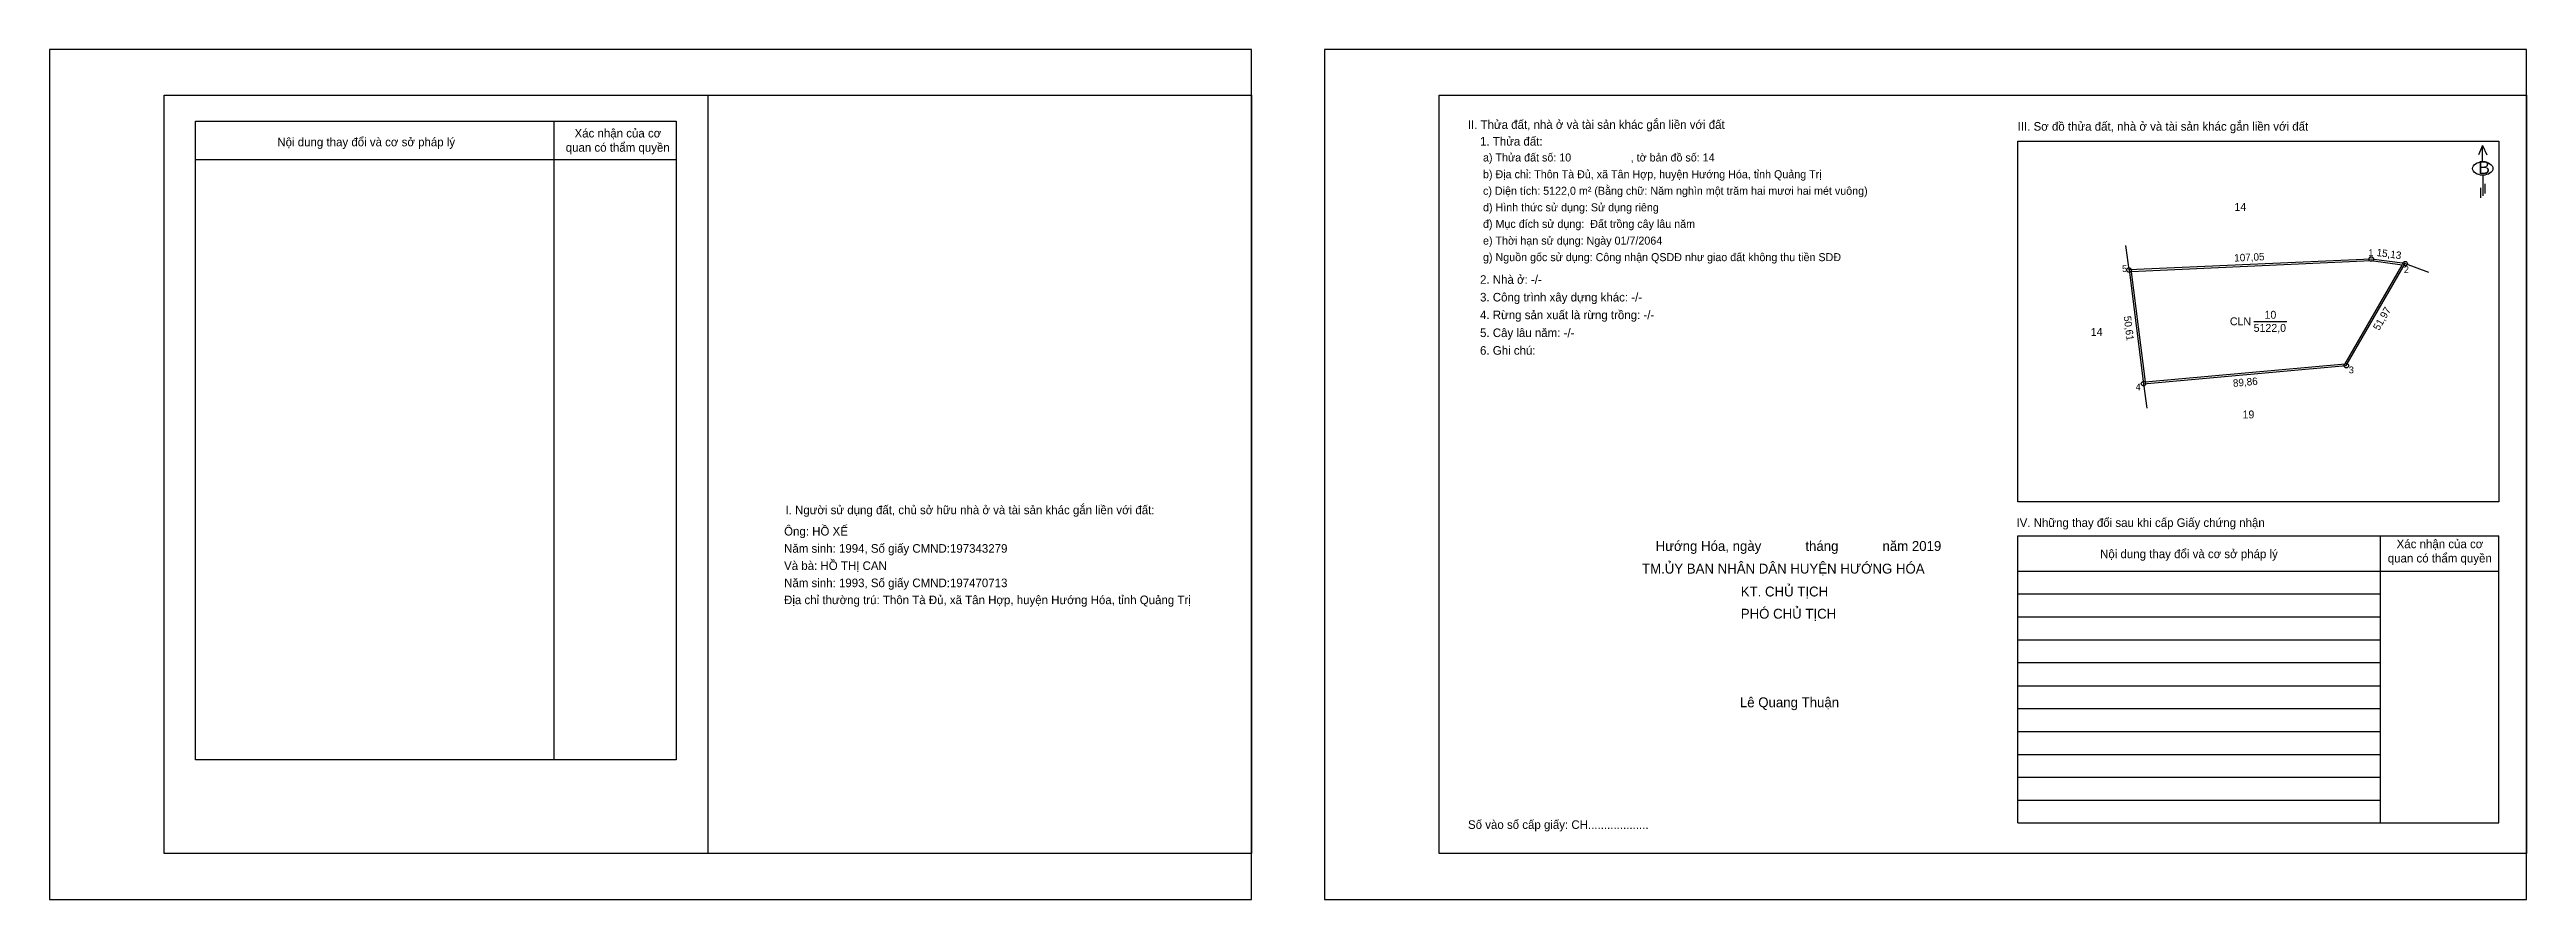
# Model space of a CAD drawing. Extents: x 552536 to 553630, y 1840697 to 1841073.
import ezdxf

# ---------------------------------------------------------------- set-up
doc = ezdxf.new("R2010")
doc.units = 0
for name, color, linetype in [('CanhThua', 7, 'Continuous'), ('ChieuDaiCanhThua', 7, 'Continuous'), ('Khung', 7, 'Continuous'), ('KhungInTrang1', 7, 'Continuous'), ('KhungInTrang2', 7, 'Continuous'), ('Level 19', 7, 'Continuous'), ('Level 2', 7, 'Continuous'), ('MocDinhThua', 7, 'Continuous'), ('NhanDiaChinhThua', 7, 'Continuous'), ('NhanTuCan', 7, 'Continuous'), ('ON', 7, 'Continuous'), ('RauThua', 7, 'Continuous'), ('SoHieuDinhThua', 7, 'Continuous'), ('Template', 7, 'Continuous'), ('ThongTin', 7, 'Continuous')]:
    doc.layers.add(name, color=color, linetype=linetype)

msp = doc.modelspace()

# ---------------------------------------------------------------- linework, layer by layer
at = {"layer": 'CanhThua'}
for p, q in [((553561, 1840980), (553454.1, 1840975.2)), ((553550, 1840933), (553576, 1840978)), ((553576, 1840978), (553561, 1840980)), ((553454.1, 1840975.2), (553460.5, 1840925)), ((553460.5, 1840925), (553550, 1840933))]:
    msp.add_line(p, q, dxfattribs=at)
at = {"layer": 'Khung'}
for p, q in [((553149.5, 1841052.3), (553629.5, 1841052.3)), ((553149.5, 1840717.6), (553149.5, 1841052.3)), ((553405, 1840872.8), (553405, 1841032.1)), ((553405, 1841032.1), (553617.3, 1841032.1)), ((553617.3, 1841032.1), (553617.3, 1840872.8)), ((553617.3, 1840872.8), (553405, 1840872.8))]:
    msp.add_line(p, q, dxfattribs=at)
msp.add_lwpolyline([(553066.7, 1840717.6), (552586.7, 1840717.6), (552586.7, 1841052.3), (553066.7, 1841052.3)], close=True, dxfattribs=at)
for points in [[(552826.7, 1841052.3), (552826.7, 1840717.6)], [(553629.5, 1841052.3), (553629.5, 1840717.6), (553149.5, 1840717.6)]]:
    msp.add_lwpolyline(points, dxfattribs=at)
at = {"layer": 'KhungInTrang1'}
msp.add_lwpolyline([(552536.1, 1841072.5), (552536.1, 1840697.4), (553066.7, 1840697.4), (553066.7, 1841072.5)], close=True, dxfattribs=at)
at = {"layer": 'KhungInTrang2'}
msp.add_lwpolyline([(553099, 1841072.5), (553099, 1840697.4), (553629.5, 1840697.4), (553629.5, 1841072.5)], close=True, dxfattribs=at)
at = {"layer": 'Level 2'}
msp.add_lwpolyline([(553574.7, 1840977.4), (553561, 1840979.2), (553455, 1840974.4), (553461.2, 1840925.9), (553549.5, 1840933.8)], close=True, dxfattribs=at)
at = {"layer": 'MocDinhThua'}
for centre in [(553561, 1840980), (553576, 1840978), (553454.1, 1840975.2), (553550, 1840933), (553460.5, 1840925)]:
    msp.add_circle(centre, 1, dxfattribs=at)
at = {"layer": 'NhanDiaChinhThua'}
msp.add_line((553509.1, 1840952.5), (553523.8, 1840952.5), dxfattribs=at)
at = {"layer": 'ON'}
for p, q in [((552600.6, 1841040.9), (552812.8, 1841040.9)), ((552600.6, 1840759), (552600.6, 1841040.9)), ((552812.8, 1841040.9), (552812.8, 1840759)), ((552600.6, 1841024), (552812.8, 1841024)), ((553405, 1840857.9), (553617.3, 1840857.9)), ((553564.9, 1840857.9), (553564.9, 1840731.2)), ((553405, 1840842.3), (553617.3, 1840842.3)), ((553405, 1840832.2), (553564.9, 1840832.2)), ((553405, 1840822.1), (553564.9, 1840822.1)), ((553405, 1840812), (553564.9, 1840812)), ((553405, 1840801.9), (553564.9, 1840801.9)), ((553405, 1840791.7), (553564.9, 1840791.7)), ((553405, 1840781.6), (553564.9, 1840781.6)), ((553405, 1840771.5), (553564.9, 1840771.5)), ((553405, 1840761.4), (553564.9, 1840761.4)), ((553405, 1840751.3), (553564.9, 1840751.3)), ((553405, 1840741.2), (553564.9, 1840741.2))]:
    msp.add_line(p, q, dxfattribs=at)
for points in [[(552758.8, 1841040.9), (552758.8, 1840759)], [(553405, 1840731.2), (553405, 1840857.9)], [(553617.3, 1840731.2), (553617.3, 1840857.9)], [(552812.8, 1840759), (552600.6, 1840759)]]:
    msp.add_lwpolyline(points, dxfattribs=at)
at = {"layer": 'RauThua'}
for p, q in [((553452.8, 1840985), (553452.7, 1840986)), ((553454.1, 1840975.2), (553452.8, 1840985)), ((553576, 1840978), (553586.2, 1840974.3)), ((553460.5, 1840925), (553461.9, 1840914.2))]:
    msp.add_line(p, q, dxfattribs=at)
at = {"layer": 'Template'}
for p, q in [((553610.1, 1841030.1), (553608.3, 1841026.1)), ((553610.1, 1841022.9), (553610.1, 1841030.1)), ((553610.1, 1841030.1), (553612, 1841026.1)), ((553609.2, 1841011.4), (553609.2, 1841007)), ((553610.2, 1841017), (553610.2, 1841008)), ((553611.2, 1841013.3), (553611.2, 1841008.9)), ((553405, 1840731.2), (553617.3, 1840731.2))]:
    msp.add_line(p, q, dxfattribs=at)
msp.add_ellipse((553610.2, 1841020), major_axis=(4.49, 0), ratio=0.655849, dxfattribs=at)

# ---------------------------------------------------------------- texts
at = {"layer": 'ChieuDaiCanhThua'}
for s, rotation, p in [('107,05', 2.5646, (553500.6, 1840978.9)), ('15,13', 352.4054, (553563.2, 1840981.4)), ('51,97', 59.9816, (553564.4, 1840948.2)), ('50,61', 277.3104, (553451.7, 1840954.7)), ('89,86', 5.1015, (553500.1, 1840923.6))]:
    msp.add_text(s, height=3.27, rotation=rotation, dxfattribs=at).set_placement(p)
at = {"layer": 'Level 19'}
msp.add_text('14', height=3.49, dxfattribs=at).set_placement((553500.6, 1841001.3))
at = {"layer": 'NhanDiaChinhThua'}
for s, p in [('10', (553513.9, 1840953.7)), ('CLN', (553498.6, 1840950.8)), ('5122,0', (553509.1, 1840947.9))]:
    msp.add_text(s, height=3.49, dxfattribs=at).set_placement(p)
at = {"layer": 'NhanTuCan'}
for s, p in [('14', (553437.2, 1840946.1)), ('19', (553504.2, 1840909.7))]:
    msp.add_text(s, height=3.49, dxfattribs=at).set_placement(p)
at = {"layer": 'ON'}
for s, height, p in [('Nội dung thay đổi và cơ sở pháp lý', 3.789, (552636.7, 1841029.8)), ('Xác nhận của cơ ', 3.789, (552767.9, 1841033.7)), ('quan có thẩm quyền', 3.789, (552764, 1841027.4)), ('I. Người sử dụng đất, chủ sở hữu nhà ở và tài sản khác gắn liền với đất:', 3.789, (552861, 1840867.4)), ('IV. Những thay đổi sau khi cấp Giấy chứng nhận', 3.789, (553404.4, 1840861.8)), ('Nội dung thay đổi và cơ sở pháp lý', 3.789, (553441.3, 1840848)), ('quan có thẩm quyền', 3.789, (553568.3, 1840846.1)), ('Xác nhận của cơ ', 3.789, (553572.2, 1840852.4)), ('Lê Quang Thuận', 4.363, (553282.3, 1840782.2))]:
    msp.add_text(s, height=height, dxfattribs=at).set_placement(p)
at = {"layer": 'SoHieuDinhThua'}
for s, p in [('1', (553559.7, 1840981.3)), ('5', (553451, 1840974.3)), ('2', (553575.4, 1840973.9)), ('4', (553457, 1840922.1)), ('3', (553551.1, 1840929.6))]:
    msp.add_text(s, height=3, dxfattribs=at).set_placement(p)
at = {"layer": 'Template'}
for s, height, p in [('II. Thửa đất, nhà ở và tài sản khác gắn liền với đất', 3.789, (553162.2, 1841037.5)), ('III. Sơ đồ thửa đất, nhà ở và tài sản khác gắn liền với đất', 3.789, (553404.9, 1841036.7)), ('B', 5.69, (553608.3, 1841017.6)), ('TM.ỦY BAN NHÂN DÂN HUYỆN HƯỚNG HÓA', 4.363, (553239.1, 1840841.2)), ('Hướng Hóa, ngày            tháng            năm 2019', 4.363, (553245.1, 1840851.2)), ('KT. CHỦ TỊCH', 4.363, (553282.7, 1840831.1)), ('PHÓ CHỦ TỊCH', 4.363, (553282.7, 1840821.3)), ('Số vào sổ cấp giấy: CH...................', 3.789, (553162.3, 1840728.5))]:
    msp.add_text(s, height=height, dxfattribs=at).set_placement(p)
at = {"layer": 'ThongTin'}
for s, height, p in [('1. Thửa đất: ', 3.789, (553167.6, 1841030.1)), (' a) Thửa đất số: 10                    , tờ bản đồ số: 14', 3.537, (553167.6, 1841023.1)), (' c) Diện tích: 5122,0 m² (Bằng chữ: Năm nghìn một trăm hai mươi hai mét vuông)', 3.537, (553167.6, 1841008.4)), (' b) Địa chỉ: Thôn Tà Đủ, xã Tân Hợp, huyện Hướng Hóa, tỉnh Quảng Trị', 3.537, (553167.6, 1841015.7)), (' d) Hình thức sử dụng: Sử dụng riêng', 3.537, (553167.6, 1841001.1)), (' đ) Mục đích sử dụng:  Đất trồng cây lâu năm', 3.537, (553167.6, 1840993.8)), (' e) Thời hạn sử dụng: Ngày 01/7/2064', 3.537, (553167.6, 1840986.4)), (' g) Nguồn gốc sử dụng: Công nhận QSDĐ như giao đất không thu tiền SDĐ', 3.537, (553167.6, 1840979.1)), ('2. Nhà ở: -/-', 3.789, (553167.6, 1840969.1)), ('4. Rừng sản xuất là rừng trồng: -/-', 3.789, (553167.6, 1840953.5)), ('3. Công trình xây dựng khác: -/-', 3.789, (553167.6, 1840961.3)), ('5. Cây lâu năm: -/-', 3.789, (553167.6, 1840945.6)), ('6. Ghi chú:', 3.789, (553167.6, 1840937.8)), ('Ông: HỒ XẾ', 3.79, (552860.4, 1840858)), ('Và bà: HỒ THỊ CAN', 3.789, (552860.4, 1840842.8)), ('Năm sinh: 1994, Số giấy CMND:197343279', 3.789, (552860.4, 1840850.4)), ('Năm sinh: 1993, Số giấy CMND:197470713', 3.789, (552860.4, 1840835.2)), ('Địa chỉ thường trú: Thôn Tà Đủ, xã Tân Hợp, huyện Hướng Hóa, tỉnh Quảng Trị', 3.789, (552860.4, 1840827.7))]:
    msp.add_text(s, height=height, dxfattribs=at).set_placement(p)

doc.saveas('drawing.dxf')
